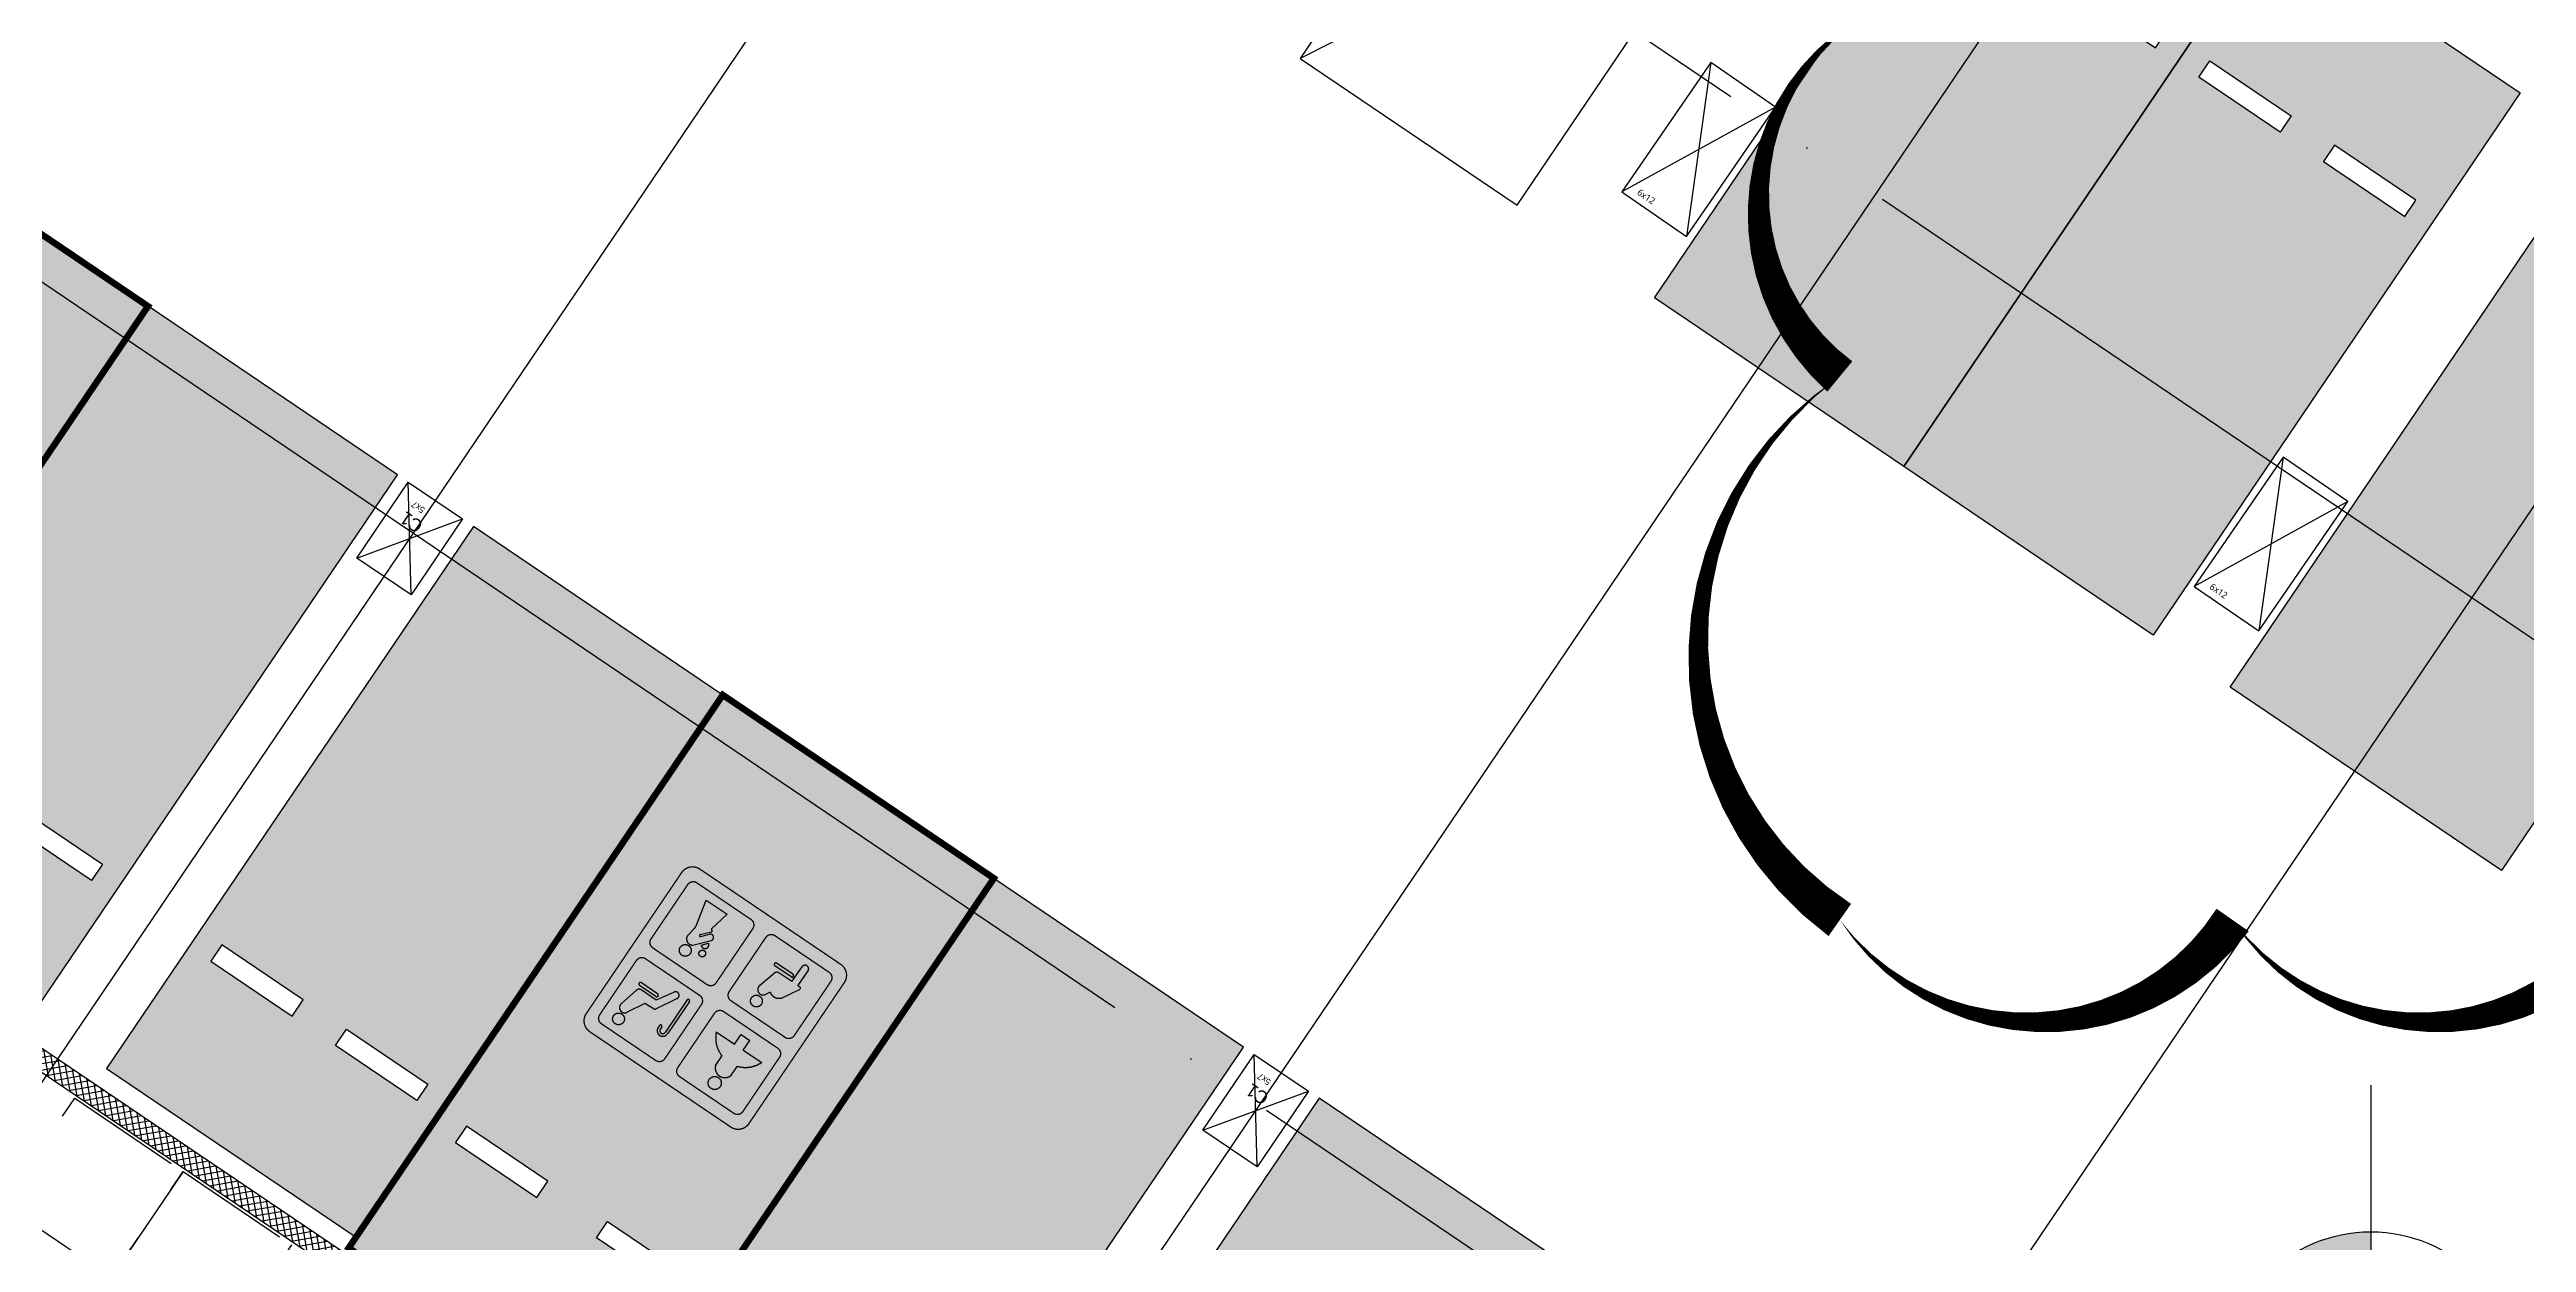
# Model space of a CAD drawing. Header units: millimetres. Extents: x -21000 to 567700, y 435000 to 850800.
# Drawn here: x 107403 to 126322, y 686375 to 695489 of the extents above; entities that cross this region are included whole.
import ezdxf
from ezdxf.xclip import XClip

# ---------------------------------------------------------------- set-up
doc = ezdxf.new("R2010")
doc.units = ezdxf.units.MM
doc.header["$LTSCALE"] = 700
doc.header["$XCLIPFRAME"] = 2
doc.linetypes.add('AB_Pbase$0$주차장기둥$0$CEN', pattern=[62, 60, -1, 0, -1])
doc.linetypes.add('HIDDEN', pattern=[9.525, 6.35, -3.175])
doc.layers.get('0').update_dxf_attribs({"color": 2})
doc.layers.get('Defpoints').update_dxf_attribs({"color": 171})
for name, color, linetype, plot in [('AB_Pbase$0$CON-102-B2F$0$DEFPOINT', 247, 'Continuous', False), ('AB_Pbase$0$주차-카운터', 151, 'Continuous', False), ('AB_Pbase$0$주차장기둥$0$DEFPOINT', 247, 'Continuous', False)]:
    doc.layers.add(name, color=color, linetype=linetype, plot=plot)
for name, color, linetype in [('AB_Pbase$0$ELE4', 4, 'Continuous'), ('AB_Pbase$0$HAT', 8, 'Continuous'), ('AB_Pbase$0$WAL', 3, 'Continuous'), ('AB_Pbase$0$경량벽체 세대창고', 4, 'HIDDEN'), ('AB_Pbase$0$주차(경형)', 9, 'Continuous'), ('AB_Pbase$0$주차-sol', 254, 'Continuous'), ('AB_Pbase$0$주차-여행', 221, 'Continuous'), ('AB_Pbase$0$주차-일반', 9, 'Continuous'), ('AB_Pbase$0$주차-확장', 7, 'Continuous'), ('AB_Pbase$0$주차장기둥$0$CEN_P', 244, 'AB_Pbase$0$주차장기둥$0$CEN'), ('LEVEL', 3, 'Continuous')]:
    doc.layers.add(name, color=color, linetype=linetype)
doc.styles.add('AB_Pbase$0$CON-102-B2F$0$맑은고딕', font='malgun.ttf')
doc.styles.add('AB_Pbase$0$주차장기둥$0$맑은 고딕', font='')
doc.styles.get('AB_Pbase$0$주차장기둥$0$맑은 고딕').set_extended_font_data('Dotum')

# ---------------------------------------------------------------- blocks, each defined once
blk = doc.blocks.new('B')
at = {"layer": 'LEVEL'}
for p, q in [((-563, 2838), (-563, -362)), ((-2163, 1238), (9382, 1238))]:
    blk.add_line(p, q, dxfattribs=at)
blk.add_circle((-563, 1238), 800, dxfattribs=at)
for points in [[(-563, 438), (-563, 2038), (237, 1238), (-1363, 1238)], [(-1363, 1238), (-563, 2038), (-1350, 1379), (-702, 2025)], [(-1350, 1379), (-702, 2025), (-1315, 1515), (-836, 1989)], [(-1315, 1515), (-836, 1989), (-1251, 1647), (-966, 1928)], [(-1251, 1647), (-966, 1928), (-1177, 1752), (-1076, 1852)], [(-563, 438), (237, 1238), (-421, 450), (225, 1099)], [(-421, 450), (225, 1099), (-286, 486), (189, 964)], [(-286, 486), (189, 964), (-154, 549), (127, 835)], [(-154, 549), (127, 835), (-49, 623), (51, 724)]]:
    blk.add_solid(points, dxfattribs=at)
blk = doc.blocks.new('AB_Pbase$0$CO_104-1-B')
at = {"layer": 'AB_Pbase$0$HAT'}
h = blk.add_hatch(dxfattribs=at)
h.set_pattern_fill('_USER', color=256, scale=300, style=0, double=1, pattern_type=0)
h.set_pattern_definition([(360, (-579431.25, -192254.43), (3e-14, 300), []), (90, (-579431.25, -192254.43), (-300, 3e-14), [])])
h.paths.add_polyline_path([(-87757, -1480), (-87757, -3265)])
edge = h.paths.add_edge_path()
edge.add_line((-90037, -3265), (-87757, -3265))
edge.add_line((-90037, -3265), (-87757, -3265))
blk = doc.blocks.new('AB_Pbase$0$CON-102-B2F', base_point=(36980, 677993, 0))
for points in [[(13280, -17590), (13880, -17590), (13880, -16390), (13280, -16390), (13280, -17590)], [(18590, -17590), (19190, -17590), (19190, -16390), (18590, -16390), (18590, -17590)]]:
    blk.add_lwpolyline(points)
at = {"layer": 'AB_Pbase$0$CON-102-B2F$0$DEFPOINT', "color": 190}
for p, q in [((13280, -16390), (13880, -17590)), ((13880, -16390), (13280, -17590)), ((18590, -16390), (19190, -17590)), ((19190, -16390), (18590, -17590))]:
    blk.add_line(p, q, dxfattribs=at)
at = {"layer": 'AB_Pbase$0$CON-102-B2F$0$DEFPOINT', "color": 6, "style": 'AB_Pbase$0$CON-102-B2F$0$맑은고딕'}
for p in [(13381, -17538), (18691, -17538)]:
    blk.add_text('6x12', height=50, rotation=360, dxfattribs=at).set_placement(p)
blk = doc.blocks.new('AB_Pbase$0$CON-102-B1F')
blk.add_blockref('AB_Pbase$0$CON-102-B2F', (36980, 677993, 0))
blk = doc.blocks.new('AB_Pbase$0$지하1층 동골조')
at = {"rotation": 325.4314069459599}
blk.add_blockref('AB_Pbase$0$CON-102-B1F', (-28489, 76455), dxfattribs=at)
blk = doc.blocks.new('AB_Pbase$0$세대창고')
at = {"layer": 'AB_Pbase$0$경량벽체 세대창고', "ltscale": 0.2}
blk.add_lwpolyline([(-290837, 78445), (-291837, 78445), (-291837, 79945), (-290837, 79945)], close=True, dxfattribs=at)
blk = doc.blocks.new('AB_Pbase$0$0228_REV.')
at = {"layer": 'AB_Pbase$0$경량벽체 세대창고', "rotation": 325.9286298514506}
for p in [(507903, 350845), (508731, 350285)]:
    blk.add_blockref('AB_Pbase$0$세대창고', p, dxfattribs=at)
blk = doc.blocks.new('AB_Pbase$0$주차장기둥$0$cen 1bl 지하')
at = {"layer": 'AB_Pbase$0$주차장기둥$0$CEN_P', "color": 5}
for p, q in [((68165, -14305), (78714, 104572)), ((75934, -14994), (86484, 103882)), ((81413, -15480), (91962, 103396)), ((-5127, 52766), (139020, 39974)), ((-5869, 44399), (138277, 31607)), ((-6400, 38422), (137747, 25630))]:
    blk.add_line(p, q, dxfattribs=at)
blk = doc.blocks.new('AB_Pbase$0$주차장기둥$0$p기둥 5x7')
blk.add_lwpolyline([(-250, 350), (250, 350), (250, -350), (-250, -350)], close=True)
at = {"layer": 'AB_Pbase$0$주차장기둥$0$DEFPOINT'}
for p, q in [((250, 350), (-250, -350)), ((-250, 350), (250, -350))]:
    blk.add_line(p, q, dxfattribs=at)
at = {"layer": 'AB_Pbase$0$주차장기둥$0$DEFPOINT', "color": 6, "style": 'AB_Pbase$0$주차장기둥$0$맑은 고딕'}
for s, height, p in [('C1', 100, (-24, -160)), ('5x7', 50, (29, -259))]:
    blk.add_text(s, height=height, rotation=0, dxfattribs=at).set_placement(p)
blk = doc.blocks.new('AB_Pbase$0$주차장기둥')
for name, p, rotation in [('AB_Pbase$0$주차장기둥$0$cen 1bl 지하', (-253926, 27514), 1.99999810188403), ('AB_Pbase$0$주차장기둥$0$p기둥 5x7', (-182524, 67402), 176.9286298184038), ('AB_Pbase$0$주차장기둥$0$p기둥 5x7', (-174735, 66984), 176.9286298184038)]:
    blk.add_blockref(name, p, dxfattribs=dict(rotation=rotation))
blk = doc.blocks.new('AB_Pbase$0$AB_Pbase-C1BCB056C')
at = {"layer": 'AB_Pbase$0$주차-여행'}
h = blk.add_hatch(color=170, dxfattribs=at)
h.dxf.hatch_style = 1
edge = h.paths.add_edge_path()
edge.add_line((105, 5), (1405, 5))
edge.add_arc((1405, 105), 100, 270, 360)
edge.add_line((1505, 105), (1505, 1405))
edge.add_arc((1405, 1405), 100, 0, 90)
edge.add_line((1405, 1505), (105, 1505))
edge.add_arc((105, 1405), 100, 90, 180)
edge.add_line((5, 1405), (5, 105))
edge.add_arc((105, 105), 100, 180, 270)
h = blk.add_hatch(color=255, dxfattribs=at)
h.dxf.hatch_style = 1
h.paths.add_polyline_path([(465, 1094), (465, 1180, 0.714286), (325, 1180), (325, 1094, 0.219224), (185, 965), (355, 965), (355, 875), (435, 875), (435, 965), (605, 965, 0.219224)])
h.paths.add_polyline_path([(445, 1295, 1), (345, 1295, 1)])
h.paths.add_polyline_path([(905, 1187), (905, 887, 1), (925, 887), (925, 1187, -1), (970, 1187), (970, 1167, 1), (990, 1167), (990, 1187, 1)])
h.paths.add_polyline_path([(1323, 1301, 1), (1233, 1301, 1)])
h.paths.add_polyline_path([(1326, 1193, 0.878579), (1252, 1222), (1178, 1090), (1094, 1086, 0.258599), (1086, 1081), (994, 920, 0.979199), (1041, 893), (1120, 1020), (1258, 1020, 0.342105), (1287, 1042)])
h.paths.add_polyline_path([(1288, 1000), (1138, 1000, 1), (1138, 975), (1288, 975, 1)], flags=17)
h.paths.add_polyline_path([(437, 598, 1), (527, 598, 1)])
h.paths.add_polyline_path([(528, 486, 0.88788), (453, 517), (433, 482, 0.415611), (332, 466), (259, 343, 0.192889), (258, 335, 0.480795), (267, 323), (285, 323), (285, 186, 1), (340, 186), (340, 323), (460, 323, 0.335846), (488, 345)])
h.paths.add_polyline_path([(516, 297), (366, 297, 1), (366, 272), (516, 272, 1)], flags=17)
h.paths.add_polyline_path([(1053, 529, 1), (1002, 529, 1)])
h.paths.add_polyline_path([(1071, 480, 1.194973), (1032, 437)])
h.paths.add_polyline_path([(1196, 466, 0.70337), (1123, 516), (1027, 409, 1), (1064, 375), (1111, 428, -1), (1122, 418), (1063, 351, 0.482877), (1064, 343), (1073, 339, -0.332101), (1075, 333), (1040, 174), (1231, 174), (1185, 381, -0.096684), (1185, 402)])
h.paths.add_polyline_path([(1194, 582, 1), (1104, 582, 1)])
at = {"layer": 'AB_Pbase$0$주차-여행', "color": 255}
for p, q in [((325, 1180), (325, 1094)), ((465, 1180), (465, 1094)), ((905, 887), (905, 1187)), ((925, 887), (925, 1187)), ((970, 1167), (970, 1187)), ((990, 1167), (990, 1187)), ((1178, 1090), (1252, 1222)), ((1287, 1042), (1326, 1193)), ((355, 965), (185, 965)), ((355, 965), (355, 875)), ((605, 965), (435, 965)), ((435, 965), (435, 875)), ((994, 920), (1086, 1081)), ((1041, 893), (1120, 1020)), ((1094, 1086), (1178, 1090)), ((1120, 1020), (1258, 1020)), ((1138, 1000), (1288, 1000)), ((1138, 975), (1288, 975)), ((435, 875), (355, 875)), ((259, 343), (332, 466)), ((433, 482), (453, 517)), ((528, 486), (488, 345)), ((1123, 516), (1027, 409)), ((1071, 480), (1032, 437)), ((1122, 418), (1063, 351)), ((1111, 428), (1064, 375)), ((1185, 402), (1196, 466)), ((1185, 381), (1231, 174)), ((257, 333), (257, 338)), ((267, 323), (285, 323)), ((285, 323), (285, 186)), ((340, 323), (460, 323)), ((340, 323), (340, 186)), ((366, 297), (516, 297)), ((366, 272), (516, 272)), ((1075, 333), (1040, 174)), ((1073, 339), (1064, 343)), ((1231, 174), (1040, 174))]:
    blk.add_line(p, q, dxfattribs=at)
at = {"layer": 'AB_Pbase$0$주차-여행', "color": 255, "const_width": 10}
for points in [[(105, 5), (1405, 5, 0.414214), (1505, 105), (1505, 1405, 0.414214), (1405, 1505), (105, 1505, 0.414214), (5, 1405), (5, 105, 0.414214)], [(145, 805), (645, 805, 0.414214), (695, 855), (695, 1355, 0.414214), (645, 1405), (145, 1405, 0.414214), (95, 1355), (95, 855, 0.414214)], [(865, 805), (1365, 805, 0.414214), (1415, 855), (1415, 1355, 0.414214), (1365, 1405), (865, 1405, 0.414214), (815, 1355), (815, 855, 0.414214)], [(145, 105), (645, 105, 0.414214), (695, 155), (695, 655, 0.414214), (645, 705), (145, 705, 0.414214), (95, 655), (95, 155, 0.414214)], [(865, 105), (1365, 105, 0.414214), (1415, 155), (1415, 655, 0.414214), (1365, 705), (865, 705, 0.414214), (815, 655), (815, 155, 0.414214)]]:
    blk.add_lwpolyline(points, format="xyb", close=True, dxfattribs=at)
at = {"layer": 'AB_Pbase$0$주차-여행', "color": 255}
for centre, radius in [((395, 1295), 50), ((1278, 1301), 45), ((482, 598), 45), ((1149, 582), 45), ((1028, 529), 25.7)]:
    blk.add_circle(centre, radius, dxfattribs=at)
for centre, radius, start, end in [((395, 1156), 74, 18.9246, 161.0754), ((948, 1187), 42.5, 0, 180), ((948, 1187), 22.5, 0, 180), ((980, 1167), 10, 180, 0), ((1287, 1203), 40, 345.5444, 150.7519), ((395, 877), 227, 107.9202, 157.3801), ((395, 877), 227, 22.6199, 72.0798), ((1094, 1076), 10, 92.4323, 150.4282), ((1138, 987), 12.5, 90, 270), ((1258, 1050), 30, 270, 345.5444), ((1288, 987), 12.5, 270, 90), ((915, 887), 10, 180, 0), ((1018, 907), 27, 150.4282, 328.0196), ((391, 424), 72.3, 54.3449, 144.618), ((489, 497), 41, 344.2578, 150.6627), ((1048, 462), 29, 37.898, 238.2024), ((1046, 392), 25, 138.0502, 318.0502), ((1117, 423), 7.5, 318.0502, 138.0502), ((1151, 478), 46.8, 345.409, 125.8947), ((1239, 393), 55, 170.2464, 192.336), ((267, 338), 10, 149.0416, 180), ((267, 333), 10, 180, 270), ((366, 284), 12.5, 90, 270), ((460, 353), 30, 270, 344.2578), ((516, 284), 12.5, 270, 90), ((1066, 348), 5, 138.0502, 241.1496), ((1070, 334), 5, 347.664, 61.1496), ((312, 186), 27.5, 180, 0)]:
    blk.add_arc(centre, radius, start, end, dxfattribs=at)
blk = doc.blocks.new('AB_Pbase$0$AB_Pbase-여행주차_')
at = {"layer": 'AB_Pbase$0$주차-sol'}
h = blk.add_hatch(color=252, dxfattribs=at)
h.paths.add_polyline_path([(54378012, -70102334), (54378012, -70097234), (54375512, -70097234), (54375512, -70102334)])
h.paths.add_polyline_path([(54377037, -70098359), (54377037, -70098509), (54377787, -70098509), (54377787, -70098359)], flags=16)
h.paths.add_polyline_path([(54376487, -70098359), (54376487, -70098509), (54375737, -70098509), (54375737, -70098359)], flags=16)
at = {"layer": 'AB_Pbase$0$주차-여행', "const_width": 50}
blk.add_lwpolyline([(54378012, -70102334), (54378012, -70097234), (54375512, -70097234), (54375512, -70102334)], close=True, dxfattribs=at)
at = {"layer": 'AB_Pbase$0$주차-여행', "color": 5, "ltscale": 600}
for points in [[(54376487, -70098359), (54376487, -70098509), (54375737, -70098509), (54375737, -70098359)], [(54377037, -70098359), (54377037, -70098509), (54377787, -70098509), (54377787, -70098359)]]:
    blk.add_lwpolyline(points, close=True, dxfattribs=at)
at = {"layer": 'AB_Pbase$0$주차-여행', "xscale": 1.000000000002362, "yscale": 1.000000000002362, "zscale": 1.000000000002362}
blk.add_blockref('AB_Pbase$0$AB_Pbase-C1BCB056C', (54376007, -70101139), dxfattribs=at)
blk = doc.blocks.new('AB_Pbase$0$주차일반')
at = {"layer": 'AB_Pbase$0$주차-sol'}
h = blk.add_hatch(color=254, dxfattribs=at)
h.dxf.hatch_style = 1
h.paths.add_polyline_path([(0, 0), (-2300, 0), (-2300, -5000), (0, -5000)])
h.paths.add_polyline_path([(-200, -3725), (-200, -3875), (-950, -3875), (-950, -3725)], flags=16)
h.paths.add_polyline_path([(-1350, -3725), (-1350, -3875), (-2100, -3875), (-2100, -3725)], flags=16)
at = {"layer": 'AB_Pbase$0$주차-일반', "color": 6}
for points in [[(0, 0), (0, -5000), (-2300, -5000), (-2300, 0)], [(-1350, -3875), (-1350, -3725), (-2100, -3725), (-2100, -3875)], [(-950, -3875), (-950, -3725), (-200, -3725), (-200, -3875)]]:
    blk.add_lwpolyline(points, close=True, dxfattribs=at)
blk = doc.blocks.new('AB_Pbase$0$주차확장')
at = {"layer": 'AB_Pbase$0$주차-sol'}
h = blk.add_hatch(color=252, dxfattribs=at)
h.paths.add_polyline_path([(1525, -3825), (2275, -3825), (2275, -3975), (1525, -3975)], flags=16)
edge = h.paths.add_edge_path()
edge.add_line((0, -5100), (2500, -5100))
edge.add_line((2500, -5100), (2500, 0))
edge.add_line((2500, 0), (0, 0))
edge.add_line((0, 0), (0, -5100))
h.paths.add_polyline_path([(225, -3975), (225, -3825), (975, -3825), (975, -3975)])
at = {"layer": 'AB_Pbase$0$주차-확장'}
blk.add_lwpolyline([(0, 0), (0, -5100), (2500, -5100), (2500, 0)], close=True, dxfattribs=at)
at = {"layer": 'AB_Pbase$0$주차-확장', "ltscale": 600}
for points in [[(975, -3975), (975, -3825), (225, -3825), (225, -3975)], [(1525, -3975), (1525, -3825), (2275, -3825), (2275, -3975)]]:
    blk.add_lwpolyline(points, close=True, dxfattribs=at)
blk = doc.blocks.new('AB_Pbase$0$주차(경형)')
at = {"layer": 'AB_Pbase$0$주차(경형)'}
blk.add_lwpolyline([(2000, -3600), (2000, 0), (0, 0), (0, -3600), (2000, -3600)], dxfattribs=at)
blk.add_lwpolyline([(150, -3000), (700, -3000), (700, -3100), (150, -3100)], close=True, dxfattribs=at)
at = {"layer": 'AB_Pbase$0$주차-카운터', "extrusion": (1.3e-15, -4.51775e-07, 1)}
blk.add_line((0, -3600, 0), (2000, 0), dxfattribs=at)
blk.add_circle((1000, -1800), 369, dxfattribs=at)
blk = doc.blocks.new('AB_Pbase$0$pppaaa_1_1')
at = {"layer": 'AB_Pbase$0$주차(경형)', "extrusion": (2.64991e-07, 3.9181e-07, 1), "rotation": 145.9285485168733}
blk.add_blockref('AB_Pbase$0$주차(경형)', (118613, 694301, 0), dxfattribs=at)
at = {"layer": 'AB_Pbase$0$주차-여행', "rotation": 145.9286267080929}
for p in [(5876491, -87837596), (5882952, -87841966)]:
    blk.add_blockref('AB_Pbase$0$AB_Pbase-여행주차_', p, dxfattribs=at)
at = {"layer": 'AB_Pbase$0$주차-일반', "rotation": 145.9286269944734}
for p in [(119661, 693592), (121566, 692304)]:
    blk.add_blockref('AB_Pbase$0$주차일반', p, dxfattribs=at)
at = {"layer": 'AB_Pbase$0$주차-일반', "extrusion": (0, 0, -1), "zscale": -1, "rotation": 34.07137314683165}
for p in [(-108155, 693527), (-110640, 691846), (-114616, 689157), (-117101, 687477)]:
    blk.add_blockref('AB_Pbase$0$주차일반', p, dxfattribs=at)
at = {"layer": 'AB_Pbase$0$주차-확장', "xscale": -1, "rotation": 145.9286270008713}
blk.add_blockref('AB_Pbase$0$주차확장', (124059, 690617), dxfattribs=at)
blk = doc.blocks.new('AB_Pbase')
at = {"layer": 'AB_Pbase$0$HAT'}
h = blk.add_hatch(dxfattribs=at)
h.set_pattern_fill('NET', color=256, scale=15, angle=100)
h.paths.add_polyline_path([(123017, 676775), (123253, 677099), (88371, 700690), (87923, 700027), (88047, 699943), (88412, 700481), (123040, 677061), (122895, 676863)])
at = {"layer": 'AB_Pbase$0$WAL'}
blk.add_lwpolyline([(123017, 676775), (123253, 677099), (88371, 700690), (87923, 700027), (88047, 699943), (88412, 700481), (123040, 677061), (122895, 676863), (123017, 676775)], dxfattribs=at)
for name, p, rotation in [('AB_Pbase$0$주차장기둥', (231893, 539971), 329.0000000345588), ('AB_Pbase$0$0228_REV.', (-203355, 106916), 359.9999999999992), ('AB_Pbase$0$지하1층 동골조', (146945, 639965), 359.9999999999994)]:
    blk.add_blockref(name, p, dxfattribs=dict(rotation=rotation))
at = {"layer": 'AB_Pbase$0$ELE4', "rotation": 322.7001034603513}
blk.add_blockref('AB_Pbase$0$CO_104-1-B', (196549, 640785), dxfattribs=at)
at = {"layer": 'AB_Pbase$0$WAL'}
ref = blk.add_blockref('AB_Pbase$0$pppaaa_1_1', (0, 0), dxfattribs=dict(at, rotation=359.9999999999999))
XClip(ref).set_block_clipping_path([(-396188.9384898804, 0.0133324571), (493845.7278262604, 839949.4046300659)])

msp = doc.modelspace()

# ---------------------------------------------------------------- block references
ref = msp.add_blockref('AB_Pbase', (0, 0))
XClip(ref).set_block_clipping_path([(-0.000000015, 445500.0000000148), (493845.7187941075, 839949.3912975936)])

# ---------------------------------------------------------------- next in the draw order: linework, layer by layer
at = {"layer": 'Defpoints', "elevation": 0}
msp.add_lwpolyline([(121077, 688839, 0, 300, 0.520567), (124077, 688839, 0, 300, 0.520567), (127077, 688839, 0, 300, 0.520567), (128219, 690697, 0, 300, 0.520567), (128219, 693697, 0, 300, 0.520567), (127295, 695773, 0, 300, 0.520567), (124295, 695773, 0, 300, 0.520567), (121295, 695773, 0, 300, 0.520567), (121077, 692991, 0, 300, 0.520567)], format="xyseb", close=True, dxfattribs=at)

# ---------------------------------------------------------------- next in the draw order: block references
at = {"xscale": 1.399999999999999, "yscale": 1.399999999999999, "zscale": 1.399999999999999}
msp.add_blockref('B', (125921, 683604), dxfattribs=at)

doc.saveas('drawing.dxf')
